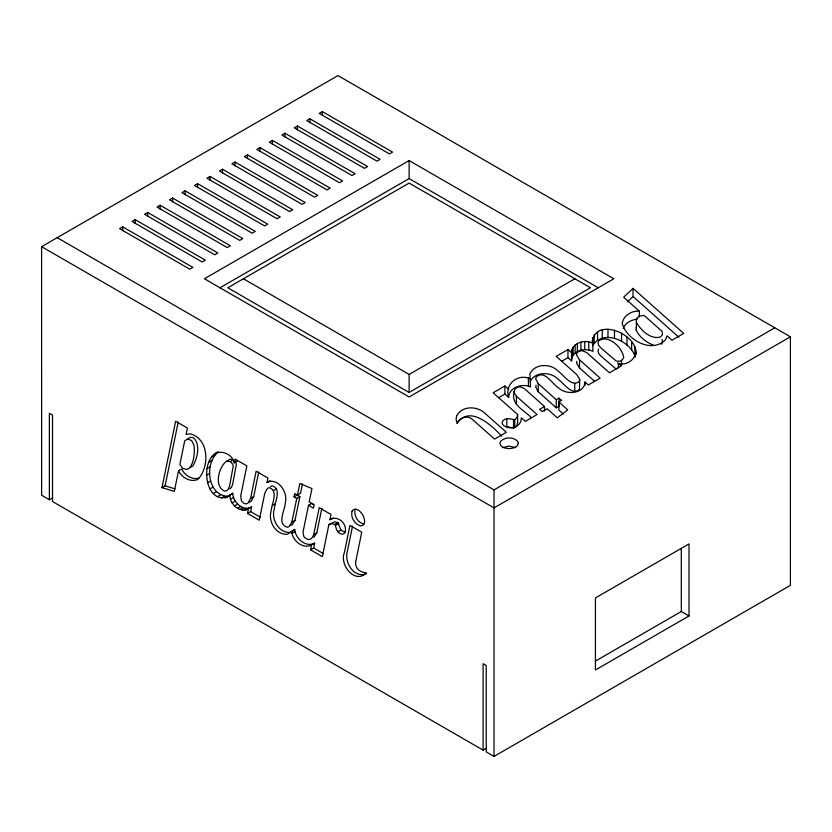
<?xml version="1.0" encoding="UTF-8"?>
<svg xmlns="http://www.w3.org/2000/svg" width="832" height="832" viewBox="0 0 832 832"><rect width="100%" height="100%" fill="white"/><g stroke="black" fill="none" stroke-linecap="round" stroke-linejoin="round"><path stroke-width="1.25" d="M52.759 497.796L49.39 499.741L49.39 413.286L52.52 415.095L52.52 501.54L483.111 750.121L486.304 748.28M483.111 750.121L483.111 663.686L486.231 665.486L486.231 751.92L494.031 756.423L790.4 585.343L790.4 336.794L337.958 75.577L41.6 246.678L41.631 495.217L49.39 499.741M774.8 327.787L494.042 489.882L494.031 756.423M653.786 345.426C646.724 342.378 639.714 337.594 636.334 330.47L636.366 327.08M636.334 322.358L636.366 318.978L639.101 316.129L644.093 315.422L662.126 331.406L662.449 334.693L660.525 336.981C650.707 339.872 640.89 330.221 636.334 322.358L636.334 330.47M567.965 349.554L567.965 357.656L571.553 360.859L571.553 352.747L567.965 349.554L556.192 356.356L576.857 374.691L579.634 379.236L579.498 381.181C571.979 388.201 563.732 374.868 557.991 370.999C550.503 363.199 534.674 363.407 529.901 373.901L530.473 386.953C522.35 382.99 508.976 387.265 508.654 397.436L504.878 394.077L504.878 385.975L493.116 392.766L517.608 414.471L517.608 422.573L517.067 425.485L515.538 427.034M571.553 352.747C571.626 342.69 585.146 339.061 592.862 343.294L592.862 351.395C585.146 347.173 571.626 350.792 571.553 360.859M617.76 362.96L621.223 365.976L609.461 372.778L586.498 352.425L581.807 350.594L578.417 351.541L576.815 353.174L576.618 355.202L579.498 359.809L600.163 378.144L588.39 384.935L585.042 381.992C584.158 394.202 565.822 395.231 558.511 387.837C551.99 383.906 544.513 369.294 536.078 377.125L535.766 379.018L538.242 383.625L556.275 399.703L556.275 407.805L558.99 406.245L558.99 398.143L556.275 399.703M224.744 498.108L230.537 495.082C206.138 509.257 197.922 460.346 217.87 451.974M227.864 496.309C207.303 495.487 204.194 463.393 218.088 452.098M592.322 342.763C594.277 316.108 638.425 333.778 635.991 354.546M576.815 361.275L576.618 363.303L579.498 367.91L594.526 381.243M508.654 397.436C504.39 383.822 518.17 373.131 530.473 378.841M536.078 385.237L535.766 387.119L538.242 391.726L556.275 407.805M517.608 414.471L517.067 417.383L514.779 419.702L508.747 418.569L504.639 419.328L502.59 421.138L502.112 423.01L502.902 424.736C508.934 430.955 521.695 427.19 521.279 417.83L525.314 421.356L537.077 414.565L516.412 396.23L514.758 393.838L514.176 391.529L514.779 389.449L516.568 387.795L519.74 386.724L524.15 388.419L544.502 406.505L544.502 411.133M355.202 509.382C353.538 515.372 357.698 522.486 363.698 524.056M310.565 549.848L313.685 548.049L314.704 543.109L311.584 544.908L310.565 549.848L322.338 556.639L328.879 524.576L331.677 523.588L334.828 524.41L336.856 530.192L339.57 533.374L342.17 534.248L344.022 533.728L345.124 532.178C347.495 523.848 337.854 514.675 329.961 519.719L330.99 514.467L319.228 507.666L313.674 534.737L312.447 537.358L310.731 539.022L308.63 539.542L306.301 538.814L303.784 536.598L303.046 531.939L308.537 505.274L311.657 503.474L313.612 504.608M296.764 498.472L294.05 496.912L297.17 495.113L299.884 496.673L296.764 498.472L291.855 522.132L289.099 526.583L287.31 527.249C276.307 523.858 285.22 510.089 285.366 502.476C288.111 492.44 278.044 477.079 267.041 482.425L267.914 478.046L256.142 471.245L250.598 498.316L248.05 503.11L246.189 503.953L243.974 503.381L241.467 500.916L240.708 495.945L246.844 465.878L235.082 459.087L234.198 462.904L237.318 461.105M294.05 496.912L294.726 493.522L297.398 495.071L300.518 493.262L302.494 483.974M178.537 470.808L174.314 491.358L161.98 487.656L175.625 421.262L187.398 428.054L186.087 434.387L190.195 433.857C209.435 438.63 209.706 467.449 197.777 479.471C190.424 482.581 181.75 477.641 178.537 470.808L181.657 469.009C184.538 475.072 192.026 480.106 198.775 478.14M161.98 487.656L165.1 485.846L178.235 421.97M249.309 502.143L251.16 501.301L253.718 496.517L258.762 471.91M313.851 537.222L316.794 532.938L321.838 508.331M352.56 526.063L347.516 550.67C343.772 561.85 353.517 578.375 366.205 573.882M247.489 513.427L248.456 508.716L251.576 506.917L250.609 511.628L247.489 513.427L259.262 520.218L264.805 493.158L267.353 488.478L269.11 487.625C278.949 490.62 271.523 504.431 271.045 511.337C268.039 521.726 276.12 535.33 287.602 534.217L294.715 529.443C295.35 538.46 305.739 547.903 314.704 543.109M290.43 525.45L292.219 524.784L294.975 520.333L299.884 496.673M297.398 495.071L299.874 483.454L311.958 488.55L309.171 501.862L314.08 504.691L313.435 508.102L308.537 505.274M270.473 486.678L272.23 485.826C282.069 488.821 274.643 502.632 274.165 509.538C271.149 519.927 279.24 533.53 290.722 532.418L294.715 529.443M598.645 349.045L598.042 350.958L598.582 353.246L600.558 355.753L616.138 369.075M623.21 328.484C625.04 322.795 631.696 319.686 637.343 319.145M635.991 352.227C635.024 359.975 625.758 366.09 618.353 363.303L618.353 367.942M592.602 345.623C603.148 328.775 630.729 340.818 635.326 357.126M530.369 381.139C535.631 371.426 550.722 371.582 557.991 379.111C563.732 382.97 571.979 396.302 579.498 389.293L579.634 379.236M457.059 423.478C469.622 404.383 492.222 425.714 501.665 436.238M661.17 344.323L662.449 342.805L662.126 339.508M621.546 360.402L623.678 357.885C622.96 348.036 608.348 333.767 598.645 340.943L598.042 342.857L598.582 345.145L600.558 347.641L616.138 360.974A4.399 2.538 0 0 0 621.546 360.402L621.546 365.04M229.757 488.925L231.473 487.313L232.648 484.349L236.402 464.194A4.399 2.538 60 0 0 234.842 461.136M639.34 311.158C631.821 310.513 623.21 315.567 622.222 323.482C626.673 339.82 651.768 353.995 665.517 339.716L667.108 335.899L671.944 340.205L683.706 333.403L633.038 288.392L623.667 297.222L639.34 311.158L639.34 316.94M627.411 301.798L633.038 296.504L633.038 288.392M227.417 496.891L232.731 493.199C232.929 501.987 242.83 511.888 251.576 506.917M231.265 494.458L232.731 493.199M187.803 439.15L190.497 437.237L193.43 437.746C200.845 444.818 197.402 458.141 192.868 466.014L189.925 467.678M227.146 461.011L229.954 459.212L233.21 459.794L230.09 461.594L226.834 461.011C218.67 466.554 213.626 486.346 224.682 491.161L226.637 490.724L228.353 489.112L229.528 486.148L233.282 465.993A4.399 2.538 60 0 0 230.09 461.594M122.71 226.866L119.59 228.665L189.779 269.194L192.899 267.394L122.71 226.866L122.71 230.724M135.19 219.658L132.07 221.458L202.259 261.986L205.379 260.187L135.19 219.658L135.19 223.517M147.67 212.462L144.55 214.261L214.739 254.779L217.859 252.98L147.67 212.462L147.67 216.32M160.15 205.254L157.03 207.054L227.219 247.582L230.339 245.773L160.15 205.254L160.15 209.113M172.619 198.047L169.499 199.846L239.699 240.375L242.819 238.576L172.619 198.047L172.619 201.906M185.099 190.84L181.979 192.65L252.169 233.168L255.289 231.369L185.099 190.84L185.099 194.709M197.579 183.643L194.459 185.442L264.649 225.961L267.769 224.162L197.579 183.643L197.579 187.502M210.059 176.436L206.939 178.235L277.129 218.764L280.249 216.965L210.059 176.436L210.059 180.294M222.539 169.229L219.419 171.028L289.609 211.557L292.729 209.758L222.539 169.229L222.539 173.087M235.019 162.032L231.899 163.831L302.089 204.35L305.209 202.55L235.019 162.032L235.019 165.89M247.499 154.825L244.379 156.624L314.569 197.153L317.689 195.343L247.499 154.825L247.499 158.683M259.969 147.618L256.849 149.417L327.049 189.946L330.169 188.146L259.969 147.618L259.969 151.476M272.449 140.41L269.329 142.22L339.518 182.738L342.638 180.939L272.449 140.41L272.449 144.269M284.929 133.214L281.809 135.013L351.998 175.531L355.118 173.732L284.929 133.214L284.929 137.072M297.409 126.006L294.289 127.806L364.478 168.334L367.598 166.525L297.409 126.006L297.409 129.865M309.889 118.799L306.769 120.598L376.958 161.127L380.078 159.328L309.889 118.799L309.889 122.658M322.369 111.592L319.249 113.402L389.438 153.92L392.558 152.121L322.369 111.592L322.369 115.461M409.126 160.566L204.402 278.762L409.126 396.958L613.85 278.762L409.126 160.566L409.126 178.578L598.26 287.768M220.002 287.768L409.126 178.578M211.713 456.82L214.833 455.01M208.822 462.218L211.942 460.418M207.106 468.603L210.226 466.794M206.554 475.186L209.674 473.387M207.47 482.81L210.59 481.01M209.903 488.914L213.023 487.115M243.402 278.762L409.126 374.442L574.86 278.762M213.377 493.501L216.497 491.702M217.443 496.631L220.563 494.832M221.458 498.191L224.578 496.392M409.126 392.454L590.46 287.768L409.126 183.082L227.802 287.768L409.126 392.454L409.126 374.442M248.456 508.716C241.301 513.074 232.554 506.262 230.454 499.242L233.574 497.442M267.041 482.425L270.161 480.615M232.107 502.913L235.227 501.114M234.52 505.939L237.63 504.14M250.598 498.316L253.718 496.517M237.63 508.29L240.75 506.49M240.022 509.444L243.142 507.645M273.406 490.62L276.526 488.821M242.778 510.151L245.898 508.352M245.731 510.016L248.851 508.217M272.303 505.502L275.423 503.703M498.462 397.79L504.878 394.077M561.538 361.369L567.965 357.656M291.855 522.132L294.975 520.333M311.584 544.908C303.347 549.432 293.831 541.486 291.897 533.447L295.017 531.648M329.961 519.719L333.081 517.91M328.879 524.576L334.797 521.778L337.948 522.61L340.922 530.088L345.29 532.449M313.674 534.737L316.794 532.938M334.828 524.41L337.948 522.61M335.681 525.366L338.801 523.567M544.502 406.505L539.594 409.334L542.225 411.59L547.134 408.762L557.274 417.83L567.726 409.906L558.906 401.96L561.579 400.421L558.99 398.143M337.802 531.887L340.922 530.088M790.4 336.794L494.031 507.884L41.6 246.678M595.514 661.045L681.304 611.51L689.01 615.961L689.01 543.92L595.431 597.948L595.431 669.999L689.01 615.961M502.684 447.637L509.132 446.056L515.57 447.616M506.813 418.538L506.813 426.639L513.521 428.074L514.779 427.804L514.779 419.702M215.79 453.18C222.976 450.143 232.908 455.114 234.198 462.904M165.1 485.846L174.97 488.821M57.2 237.671L494.042 489.882M250.609 511.628L260.239 517.182M313.685 548.049L323.315 553.602M633.038 296.504L678.933 337.262M504.878 385.975L508.654 389.324M514.176 391.529C510.38 404.425 524.046 410.207 531.44 417.664M563.316 414.045L558.906 410.072L558.906 401.96M229.611 494.998L230.454 499.242M592.322 340.444L592.862 343.294M291.595 531.242L291.897 533.447M681.304 548.475L681.304 611.51M634.878 346.882L634.878 354.994M631.644 341.682L631.644 349.783M626.974 337.002L626.974 345.103M621.546 333.226L621.546 341.328M614.484 330.21L614.484 338.312M607.984 329.264L607.984 337.366M602.274 329.971L602.274 338.083M597.532 331.937L597.532 340.038M594.173 334.63L594.173 342.732M592.602 337.522L592.602 343.304M588.765 341.9L588.765 350.002M585.042 381.992L585.042 385.466M584.761 341.494L584.761 349.596M580.934 342.066L580.934 350.168M579.498 359.809L579.498 367.91M577.335 343.585L577.335 351.697M575.141 345.082L575.141 353.194M574.756 383.396L574.756 391.508M573.154 347.11L573.154 355.222M571.792 349.742L571.792 357.843M538.242 383.625L538.242 391.726M528.424 378.009L528.424 386.11M516.412 396.23L516.412 404.331M513.521 419.962L513.521 428.074M355.597 562.276C354.858 568.422 360.818 572.79 366.496 572.811C355.004 584.688 339.175 564.866 344.406 552.469L349.95 525.408L361.722 532.199L355.597 562.276M194.418 449.758C194.168 455.978 193.565 462.644 189.748 467.813L186.805 469.477L182.967 468.53L179.858 464.568L184.683 440.96L187.377 439.036L191.589 440.492L193.981 445.214L194.418 449.758M456.539 416.281L456.102 419.661L457.028 422.926C460.013 417.477 468 414.835 472.68 419.682L494.582 439.098L506.355 432.297L485.69 413.962C477.942 405.808 461.781 405.122 456.539 416.281M352.082 511.181C350.418 517.171 354.578 524.285 360.578 525.855L362.658 525.481L364.073 523.952A9.131 5.273 60 0 0 362.658 514.883A9.131 5.273 60 0 0 355.514 509.132L353.454 509.579L352.082 511.181M518.305 443.258L517.67 445.255A9.131 5.273 0 0 1 509.111 448.562A9.131 5.273 0 0 1 500.552 445.255L499.938 443.269L500.656 441.282C505.014 436.862 513.25 436.821 517.608 441.262L518.305 443.258"/></g></svg>
